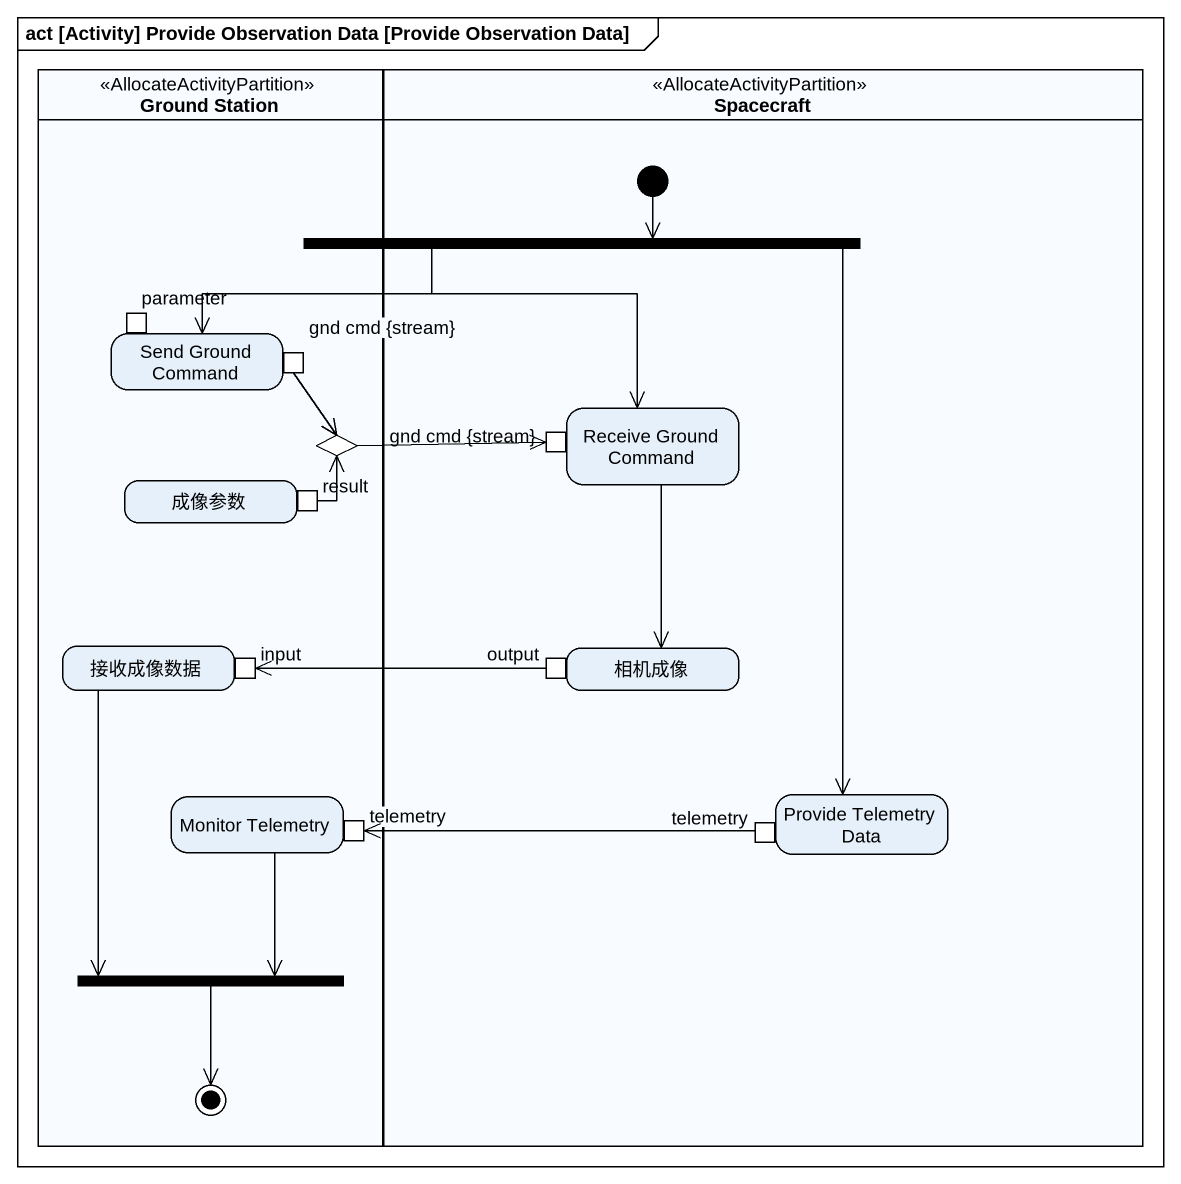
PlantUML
@startuml
mainframe act [Activity] Provide Observation Data [Provide Observation Data]
hide empty description
state "Ground Station" as Ground_Station <<AllocateActivityPartition>> {
  state "Send Ground Command" as Send_Ground_Command {
    state parameter <<inputPin>>
    state "gnd cmd {stream}" as gnd_cmd_stream <<outputPin>>
  }
  state 成像参数 {
    state result <<outputPin>>
  }
  state choice1 <<choice>>
  state 接收成像数据 {
    state input <<inputPin>>
  }
  state "Monitor Telemetry" as Monitor_Telemetry {
    state telemetry <<inputPin>>
  }
  state fork2 <<join>> #FFFFCC
  fork2 --> [*]
}
state Spacecraft <<AllocateActivityPartition>> {
  state initial1 <<start>>
  state "Receive Ground Command" as Receive_Ground_Command {
    state "gnd cmd {stream}" as gnd_cmd_stream_2 <<inputPin>>
  }
  state 相机成像 {
    state output <<outputPin>>
  }
  state "Provide Telemetry Data" as Provide_Telemetry_Data {
    state "telemetry" as telemetry_2 <<outputPin>>
  }
}
state fork1 <<fork>>
initial1 --> fork1
fork1 -left-> Send_Ground_Command
fork1 --> Receive_Ground_Command
fork1 --> Provide_Telemetry_Data
gnd_cmd_stream --> choice1
Receive_Ground_Command --> 相机成像
choice1 -right-> gnd_cmd_stream_2
result -up-> choice1
接收成像数据 --> fork2
output -left-> input
Monitor_Telemetry --> fork2
telemetry_2 -left-> telemetry
@enduml
